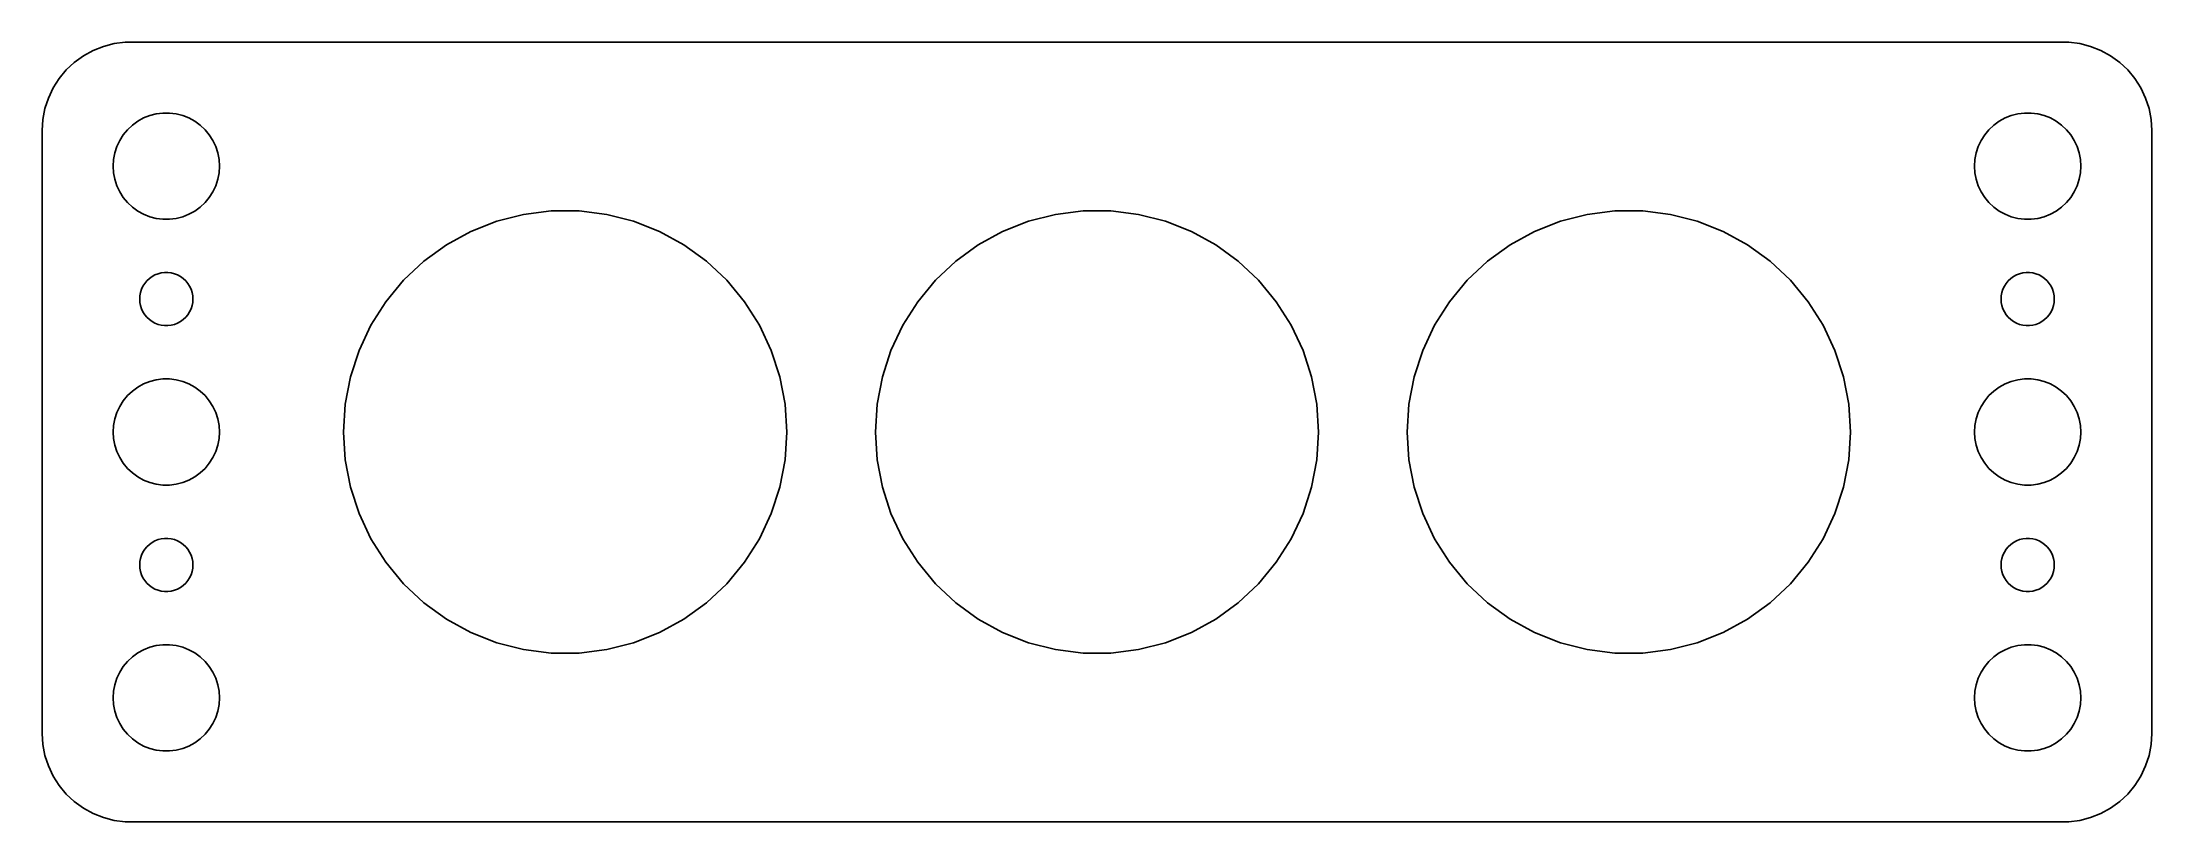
# Model space of a CAD drawing. Header units: metres. Extents: x -60 to 60, y 32 to 76.
import ezdxf

# ---------------------------------------------------------------- set-up
doc = ezdxf.new("R2010")
doc.units = ezdxf.units.M

msp = doc.modelspace()

# ---------------------------------------------------------------- linework, layer by layer
for p, q in [((-57.1791, 75.2216), (-57.6871, 74.8526)), ((-56.6289, 75.5241), (-57.1791, 75.2216)), ((-56.0451, 75.7553), (-56.6289, 75.5241)), ((-55.4369, 75.9114), (-56.0451, 75.7553)), ((-54.8139, 75.9901), (-55.4369, 75.9114)), ((54.8139, 75.9901), (-54.8139, 75.9901)), ((55.4369, 75.9114), (54.8139, 75.9901)), ((56.0451, 75.7553), (55.4369, 75.9114)), ((56.6289, 75.5241), (56.0451, 75.7553)), ((57.1791, 75.2216), (56.6289, 75.5241)), ((57.6871, 74.8526), (57.1791, 75.2216)), ((-58.5451, 73.9389), (-58.8815, 73.4088)), ((-58.1448, 74.4227), (-58.5451, 73.9389)), ((-57.6871, 74.8526), (-58.1448, 74.4227)), ((58.1448, 74.4227), (57.6871, 74.8526)), ((58.5451, 73.9389), (58.1448, 74.4227)), ((58.8815, 73.4088), (58.5451, 73.9389)), ((-59.1489, 72.8406), (-59.3429, 72.2434)), ((-58.8815, 73.4088), (-59.1489, 72.8406)), ((59.1489, 72.8406), (58.8815, 73.4088)), ((59.3429, 72.2434), (59.1489, 72.8406)), ((-59.4606, 71.6267), (-59.5, 71)), ((-59.3429, 72.2434), (-59.4606, 71.6267)), ((-54.4123, 71.3115), (-54.1075, 71.533)), ((-54.1075, 71.533), (-53.7773, 71.7145)), ((-53.7773, 71.7145), (-53.427, 71.8532)), ((-53.427, 71.8532), (-53.0621, 71.9469)), ((-53.0621, 71.9469), (-52.6884, 71.9941)), ((-52.6884, 71.9941), (-52.3116, 71.9941)), ((-52.3116, 71.9941), (-51.9379, 71.9469)), ((-51.9379, 71.9469), (-51.5729, 71.8532)), ((-51.5729, 71.8532), (-51.2227, 71.7145)), ((-51.2227, 71.7145), (-50.8925, 71.533)), ((-50.8925, 71.533), (-50.5877, 71.3115)), ((50.5877, 71.3115), (50.8925, 71.533)), ((50.8925, 71.533), (51.2227, 71.7145)), ((51.2227, 71.7145), (51.5729, 71.8532)), ((51.5729, 71.8532), (51.9379, 71.9469)), ((51.9379, 71.9469), (52.3116, 71.9941)), ((52.3116, 71.9941), (52.6884, 71.9941)), ((52.6884, 71.9941), (53.0621, 71.9469)), ((53.0621, 71.9469), (53.427, 71.8532)), ((53.427, 71.8532), (53.7773, 71.7145)), ((53.7773, 71.7145), (54.1075, 71.533)), ((54.1075, 71.533), (54.4123, 71.3115)), ((59.4606, 71.6267), (59.3429, 72.2434)), ((59.5, 71), (59.4606, 71.6267)), ((-59.5, 71), (-59.5, 37)), ((-55.2893, 70.1044), (-55.1289, 70.4453)), ((-55.1289, 70.4453), (-54.927, 70.7634)), ((-54.927, 70.7634), (-54.6869, 71.0536)), ((-54.6869, 71.0536), (-54.4123, 71.3115)), ((-50.5877, 71.3115), (-50.3131, 71.0536)), ((-50.3131, 71.0536), (-50.0729, 70.7634)), ((-50.0729, 70.7634), (-49.8711, 70.4453)), ((-49.8711, 70.4453), (-49.7107, 70.1044)), ((49.7107, 70.1044), (49.8711, 70.4453)), ((49.8711, 70.4453), (50.0729, 70.7634)), ((50.0729, 70.7634), (50.3131, 71.0536)), ((50.3131, 71.0536), (50.5877, 71.3115)), ((54.4123, 71.3115), (54.6869, 71.0536)), ((54.6869, 71.0536), (54.927, 70.7634)), ((54.927, 70.7634), (55.1289, 70.4453)), ((55.1289, 70.4453), (55.2893, 70.1044)), ((59.5, 37), (59.5, 71)), ((-55.5, 69), (-55.4763, 69.376)), ((-55.4763, 69.376), (-55.4057, 69.7461)), ((-55.4057, 69.7461), (-55.2893, 70.1044)), ((-49.7107, 70.1044), (-49.5942, 69.7461)), ((-49.5942, 69.7461), (-49.5237, 69.376)), ((-49.5237, 69.376), (-49.5, 69)), ((49.5, 69), (49.5237, 69.376)), ((49.5237, 69.376), (49.5942, 69.7461)), ((49.5942, 69.7461), (49.7107, 70.1044)), ((55.2893, 70.1044), (55.4057, 69.7461)), ((55.4057, 69.7461), (55.4763, 69.376)), ((55.4763, 69.376), (55.5, 69)), ((-55.4763, 68.624), (-55.5, 69)), ((-55.4057, 68.2539), (-55.4763, 68.624)), ((-55.2893, 67.8956), (-55.4057, 68.2539)), ((-55.1289, 67.5547), (-55.2893, 67.8956)), ((-49.7107, 67.8956), (-49.8711, 67.5547)), ((-49.5942, 68.2539), (-49.7107, 67.8956)), ((-49.5237, 68.624), (-49.5942, 68.2539)), ((-49.5, 69), (-49.5237, 68.624)), ((49.5237, 68.624), (49.5, 69)), ((49.5942, 68.2539), (49.5237, 68.624)), ((49.7107, 67.8956), (49.5942, 68.2539)), ((49.8711, 67.5547), (49.7107, 67.8956)), ((55.2893, 67.8956), (55.1289, 67.5547)), ((55.4057, 68.2539), (55.2893, 67.8956)), ((55.4763, 68.624), (55.4057, 68.2539)), ((55.5, 69), (55.4763, 68.624)), ((-54.927, 67.2366), (-55.1289, 67.5547)), ((-54.6869, 66.9464), (-54.927, 67.2366)), ((-54.4123, 66.6884), (-54.6869, 66.9464)), ((-54.1075, 66.467), (-54.4123, 66.6884)), ((-50.5877, 66.6884), (-50.8925, 66.467)), ((-50.3131, 66.9464), (-50.5877, 66.6884)), ((-50.0729, 67.2366), (-50.3131, 66.9464)), ((-49.8711, 67.5547), (-50.0729, 67.2366)), ((50.0729, 67.2366), (49.8711, 67.5547)), ((50.3131, 66.9464), (50.0729, 67.2366)), ((50.5877, 66.6884), (50.3131, 66.9464)), ((50.8925, 66.467), (50.5877, 66.6884)), ((54.4123, 66.6884), (54.1075, 66.467)), ((54.6869, 66.9464), (54.4123, 66.6884)), ((54.927, 67.2366), (54.6869, 66.9464)), ((55.1289, 67.5547), (54.927, 67.2366)), ((-53.7773, 66.2855), (-54.1075, 66.467)), ((-53.427, 66.1468), (-53.7773, 66.2855)), ((-53.0621, 66.0531), (-53.427, 66.1468)), ((-52.6884, 66.0059), (-53.0621, 66.0531)), ((-52.3116, 66.0059), (-52.6884, 66.0059)), ((-51.9379, 66.0531), (-52.3116, 66.0059)), ((-51.5729, 66.1468), (-51.9379, 66.0531)), ((-51.2227, 66.2855), (-51.5729, 66.1468)), ((-50.8925, 66.467), (-51.2227, 66.2855)), ((-35.3222, 65.3103), (-33.8627, 65.8882)), ((-33.8627, 65.8882), (-32.3423, 66.2786)), ((-32.3423, 66.2786), (-30.7849, 66.4753)), ((-30.7849, 66.4753), (-29.2151, 66.4753)), ((-29.2151, 66.4753), (-27.6577, 66.2786)), ((-27.6577, 66.2786), (-26.1373, 65.8882)), ((-26.1373, 65.8882), (-24.6777, 65.3103)), ((-5.3222, 65.3103), (-3.8627, 65.8882)), ((-3.8627, 65.8882), (-2.3422, 66.2786)), ((-2.3422, 66.2786), (-0.7849, 66.4753)), ((-0.7849, 66.4753), (0.7849, 66.4753)), ((0.7849, 66.4753), (2.3422, 66.2786)), ((2.3422, 66.2786), (3.8627, 65.8882)), ((3.8627, 65.8882), (5.3222, 65.3103)), ((24.6777, 65.3103), (26.1373, 65.8882)), ((26.1373, 65.8882), (27.6577, 66.2786)), ((27.6577, 66.2786), (29.2151, 66.4753)), ((29.2151, 66.4753), (30.7849, 66.4753)), ((30.7849, 66.4753), (32.3423, 66.2786)), ((32.3423, 66.2786), (33.8627, 65.8882)), ((33.8627, 65.8882), (35.3222, 65.3103)), ((51.2227, 66.2855), (50.8925, 66.467)), ((51.5729, 66.1468), (51.2227, 66.2855)), ((51.9379, 66.0531), (51.5729, 66.1468)), ((52.3116, 66.0059), (51.9379, 66.0531)), ((52.6884, 66.0059), (52.3116, 66.0059)), ((53.0621, 66.0531), (52.6884, 66.0059)), ((53.427, 66.1468), (53.0621, 66.0531)), ((53.7773, 66.2855), (53.427, 66.1468)), ((54.1075, 66.467), (53.7773, 66.2855)), ((-37.9678, 63.6314), (-36.6978, 64.5541)), ((-36.6978, 64.5541), (-35.3222, 65.3103)), ((-24.6777, 65.3103), (-23.3022, 64.5541)), ((-23.3022, 64.5541), (-22.0322, 63.6314)), ((-7.9678, 63.6314), (-6.6978, 64.5541)), ((-6.6978, 64.5541), (-5.3222, 65.3103)), ((5.3222, 65.3103), (6.6978, 64.5541)), ((6.6978, 64.5541), (7.9678, 63.6314)), ((22.0322, 63.6314), (23.3022, 64.5541)), ((23.3022, 64.5541), (24.6777, 65.3103)), ((35.3222, 65.3103), (36.6978, 64.5541)), ((36.6978, 64.5541), (37.9678, 63.6314)), ((-39.1121, 62.5568), (-37.9678, 63.6314)), ((-22.0322, 63.6314), (-20.8879, 62.5568)), ((-9.1121, 62.5568), (-7.9678, 63.6314)), ((7.9678, 63.6314), (9.1121, 62.5568)), ((20.8879, 62.5568), (22.0322, 63.6314)), ((37.9678, 63.6314), (39.1121, 62.5568)), ((-53.9529, 61.873), (-53.8947, 62.0522)), ((-53.8947, 62.0522), (-53.8145, 62.2226)), ((-53.8145, 62.2226), (-53.7135, 62.3817)), ((-53.7135, 62.3817), (-53.5934, 62.5268)), ((-53.5934, 62.5268), (-53.4561, 62.6558)), ((-53.4561, 62.6558), (-53.3037, 62.7665)), ((-53.3037, 62.7665), (-53.1387, 62.8572)), ((-53.1387, 62.8572), (-52.9635, 62.9266)), ((-52.9635, 62.9266), (-52.7811, 62.9734)), ((-52.7811, 62.9734), (-52.5942, 62.997)), ((-52.5942, 62.997), (-52.4058, 62.997)), ((-52.4058, 62.997), (-52.2189, 62.9734)), ((-52.2189, 62.9734), (-52.0365, 62.9266)), ((-52.0365, 62.9266), (-51.8613, 62.8572)), ((-51.8613, 62.8572), (-51.6963, 62.7665)), ((-51.6963, 62.7665), (-51.5439, 62.6558)), ((-51.5439, 62.6558), (-51.4065, 62.5268)), ((-51.4065, 62.5268), (-51.2865, 62.3817)), ((-51.2865, 62.3817), (-51.1855, 62.2226)), ((-51.1855, 62.2226), (-51.1053, 62.0522)), ((-51.1053, 62.0522), (-51.0471, 61.873)), ((-40.1127, 61.3473), (-39.1121, 62.5568)), ((-20.8879, 62.5568), (-19.8873, 61.3473)), ((-10.1127, 61.3473), (-9.1121, 62.5568)), ((9.1121, 62.5568), (10.1127, 61.3473)), ((19.8873, 61.3473), (20.8879, 62.5568)), ((39.1121, 62.5568), (40.1127, 61.3473)), ((51.0471, 61.873), (51.1053, 62.0522)), ((51.1053, 62.0522), (51.1855, 62.2226)), ((51.1855, 62.2226), (51.2865, 62.3817)), ((51.2865, 62.3817), (51.4065, 62.5268)), ((51.4065, 62.5268), (51.5439, 62.6558)), ((51.5439, 62.6558), (51.6963, 62.7665)), ((51.6963, 62.7665), (51.8613, 62.8572)), ((51.8613, 62.8572), (52.0365, 62.9266)), ((52.0365, 62.9266), (52.2189, 62.9734)), ((52.2189, 62.9734), (52.4058, 62.997)), ((52.4058, 62.997), (52.5942, 62.997)), ((52.5942, 62.997), (52.7811, 62.9734)), ((52.7811, 62.9734), (52.9635, 62.9266)), ((52.9635, 62.9266), (53.1387, 62.8572)), ((53.1387, 62.8572), (53.3037, 62.7665)), ((53.3037, 62.7665), (53.4561, 62.6558)), ((53.4561, 62.6558), (53.5934, 62.5268)), ((53.5934, 62.5268), (53.7135, 62.3817)), ((53.7135, 62.3817), (53.8145, 62.2226)), ((53.8145, 62.2226), (53.8947, 62.0522)), ((53.8947, 62.0522), (53.9529, 61.873)), ((-54, 61.5), (-53.9882, 61.688)), ((-53.9882, 61.312), (-54, 61.5)), ((-53.9882, 61.688), (-53.9529, 61.873)), ((-53.9529, 61.127), (-53.9882, 61.312)), ((-53.8947, 60.9478), (-53.9529, 61.127)), ((-53.8145, 60.7774), (-53.8947, 60.9478)), ((-53.7135, 60.6183), (-53.8145, 60.7774)), ((-51.1855, 60.7774), (-51.2865, 60.6183)), ((-51.1053, 60.9478), (-51.1855, 60.7774)), ((-51.0471, 61.127), (-51.1053, 60.9478)), ((-51.0471, 61.873), (-51.0118, 61.688)), ((-51.0118, 61.312), (-51.0471, 61.127)), ((-51.0118, 61.688), (-51, 61.5)), ((-51, 61.5), (-51.0118, 61.312)), ((-40.9538, 60.0219), (-40.1127, 61.3473)), ((-19.8873, 61.3473), (-19.0462, 60.0219)), ((-10.9538, 60.0219), (-10.1127, 61.3473)), ((10.1127, 61.3473), (10.9538, 60.0219)), ((19.0462, 60.0219), (19.8873, 61.3473)), ((40.1127, 61.3473), (40.9538, 60.0219)), ((51, 61.5), (51.0118, 61.688)), ((51.0118, 61.312), (51, 61.5)), ((51.0118, 61.688), (51.0471, 61.873)), ((51.0471, 61.127), (51.0118, 61.312)), ((51.1053, 60.9478), (51.0471, 61.127)), ((51.1855, 60.7774), (51.1053, 60.9478)), ((51.2865, 60.6183), (51.1855, 60.7774)), ((53.8145, 60.7774), (53.7135, 60.6183)), ((53.8947, 60.9478), (53.8145, 60.7774)), ((53.9529, 61.127), (53.8947, 60.9478)), ((53.9529, 61.873), (53.9882, 61.688)), ((53.9882, 61.312), (53.9529, 61.127)), ((53.9882, 61.688), (54, 61.5)), ((54, 61.5), (53.9882, 61.312)), ((-53.5934, 60.4732), (-53.7135, 60.6183)), ((-53.4561, 60.3442), (-53.5934, 60.4732)), ((-53.3037, 60.2335), (-53.4561, 60.3442)), ((-53.1387, 60.1427), (-53.3037, 60.2335)), ((-52.9635, 60.0734), (-53.1387, 60.1427)), ((-52.7811, 60.0266), (-52.9635, 60.0734)), ((-52.5942, 60.0029), (-52.7811, 60.0266)), ((-52.4058, 60.0029), (-52.5942, 60.0029)), ((-52.2189, 60.0266), (-52.4058, 60.0029)), ((-52.0365, 60.0734), (-52.2189, 60.0266)), ((-51.8613, 60.1427), (-52.0365, 60.0734)), ((-51.6963, 60.2335), (-51.8613, 60.1427)), ((-51.5439, 60.3442), (-51.6963, 60.2335)), ((-51.4065, 60.4732), (-51.5439, 60.3442)), ((-51.2865, 60.6183), (-51.4065, 60.4732)), ((-41.6222, 58.6015), (-40.9538, 60.0219)), ((-19.0462, 60.0219), (-18.3778, 58.6015)), ((-11.6222, 58.6015), (-10.9538, 60.0219)), ((10.9538, 60.0219), (11.6222, 58.6015)), ((18.3778, 58.6015), (19.0462, 60.0219)), ((40.9538, 60.0219), (41.6222, 58.6015)), ((51.4065, 60.4732), (51.2865, 60.6183)), ((51.5439, 60.3442), (51.4065, 60.4732)), ((51.6963, 60.2335), (51.5439, 60.3442)), ((51.8613, 60.1427), (51.6963, 60.2335)), ((52.0365, 60.0734), (51.8613, 60.1427)), ((52.2189, 60.0266), (52.0365, 60.0734)), ((52.4058, 60.0029), (52.2189, 60.0266)), ((52.5942, 60.0029), (52.4058, 60.0029)), ((52.7811, 60.0266), (52.5942, 60.0029)), ((52.9635, 60.0734), (52.7811, 60.0266)), ((53.1387, 60.1427), (52.9635, 60.0734)), ((53.3037, 60.2335), (53.1387, 60.1427)), ((53.4561, 60.3442), (53.3037, 60.2335)), ((53.5934, 60.4732), (53.4561, 60.3442)), ((53.7135, 60.6183), (53.5934, 60.4732)), ((-42.1073, 57.1086), (-41.6222, 58.6015)), ((-18.3778, 58.6015), (-17.8927, 57.1086)), ((-12.1073, 57.1086), (-11.6222, 58.6015)), ((11.6222, 58.6015), (12.1073, 57.1086)), ((17.8927, 57.1086), (18.3778, 58.6015)), ((41.6222, 58.6015), (42.1073, 57.1086)), ((-54.927, 55.7634), (-54.6869, 56.0536)), ((-54.6869, 56.0536), (-54.4123, 56.3115)), ((-54.4123, 56.3115), (-54.1075, 56.533)), ((-54.1075, 56.533), (-53.7773, 56.7145)), ((-53.7773, 56.7145), (-53.427, 56.8532)), ((-53.427, 56.8532), (-53.0621, 56.9469)), ((-53.0621, 56.9469), (-52.6884, 56.9941)), ((-52.6884, 56.9941), (-52.3116, 56.9941)), ((-52.3116, 56.9941), (-51.9379, 56.9469)), ((-51.9379, 56.9469), (-51.5729, 56.8532)), ((-51.5729, 56.8532), (-51.2227, 56.7145)), ((-51.2227, 56.7145), (-50.8925, 56.533)), ((-50.8925, 56.533), (-50.5877, 56.3115)), ((-50.5877, 56.3115), (-50.3131, 56.0536)), ((-50.3131, 56.0536), (-50.0729, 55.7634)), ((-42.4014, 55.5667), (-42.1073, 57.1086)), ((-17.8927, 57.1086), (-17.5986, 55.5667)), ((-12.4014, 55.5667), (-12.1073, 57.1086)), ((12.1073, 57.1086), (12.4014, 55.5667)), ((17.5986, 55.5667), (17.8927, 57.1086)), ((42.1073, 57.1086), (42.4014, 55.5667)), ((50.0729, 55.7634), (50.3131, 56.0536)), ((50.3131, 56.0536), (50.5877, 56.3115)), ((50.5877, 56.3115), (50.8925, 56.533)), ((50.8925, 56.533), (51.2227, 56.7145)), ((51.2227, 56.7145), (51.5729, 56.8532)), ((51.5729, 56.8532), (51.9379, 56.9469)), ((51.9379, 56.9469), (52.3116, 56.9941)), ((52.3116, 56.9941), (52.6884, 56.9941)), ((52.6884, 56.9941), (53.0621, 56.9469)), ((53.0621, 56.9469), (53.427, 56.8532)), ((53.427, 56.8532), (53.7773, 56.7145)), ((53.7773, 56.7145), (54.1075, 56.533)), ((54.1075, 56.533), (54.4123, 56.3115)), ((54.4123, 56.3115), (54.6869, 56.0536)), ((54.6869, 56.0536), (54.927, 55.7634)), ((-55.4763, 54.376), (-55.4057, 54.7461)), ((-55.4057, 54.7461), (-55.2893, 55.1044)), ((-55.2893, 55.1044), (-55.1289, 55.4453)), ((-55.1289, 55.4453), (-54.927, 55.7634)), ((-50.0729, 55.7634), (-49.8711, 55.4453)), ((-49.8711, 55.4453), (-49.7107, 55.1044)), ((-49.7107, 55.1044), (-49.5942, 54.7461)), ((-49.5942, 54.7461), (-49.5237, 54.376)), ((-42.5, 54), (-42.4014, 55.5667)), ((-17.5986, 55.5667), (-17.5, 54)), ((-12.5, 54), (-12.4014, 55.5667)), ((12.4014, 55.5667), (12.5, 54)), ((17.5, 54), (17.5986, 55.5667)), ((42.4014, 55.5667), (42.5, 54)), ((49.5237, 54.376), (49.5942, 54.7461)), ((49.5942, 54.7461), (49.7107, 55.1044)), ((49.7107, 55.1044), (49.8711, 55.4453)), ((49.8711, 55.4453), (50.0729, 55.7634)), ((54.927, 55.7634), (55.1289, 55.4453)), ((55.1289, 55.4453), (55.2893, 55.1044)), ((55.2893, 55.1044), (55.4057, 54.7461)), ((55.4057, 54.7461), (55.4763, 54.376)), ((-55.5, 54), (-55.4763, 54.376)), ((-55.4763, 53.624), (-55.5, 54)), ((-55.4057, 53.2539), (-55.4763, 53.624)), ((-49.5237, 53.624), (-49.5942, 53.2539)), ((-49.5237, 54.376), (-49.5, 54)), ((-49.5, 54), (-49.5237, 53.624)), ((-42.4014, 52.4333), (-42.5, 54)), ((-17.5, 54), (-17.5986, 52.4333)), ((-12.4014, 52.4333), (-12.5, 54)), ((12.5, 54), (12.4014, 52.4333)), ((17.5986, 52.4333), (17.5, 54)), ((42.5, 54), (42.4014, 52.4333)), ((49.5, 54), (49.5237, 54.376)), ((49.5237, 53.624), (49.5, 54)), ((49.5942, 53.2539), (49.5237, 53.624)), ((55.4763, 53.624), (55.4057, 53.2539)), ((55.4763, 54.376), (55.5, 54)), ((55.5, 54), (55.4763, 53.624)), ((-55.2893, 52.8956), (-55.4057, 53.2539)), ((-55.1289, 52.5547), (-55.2893, 52.8956)), ((-54.927, 52.2366), (-55.1289, 52.5547)), ((-49.8711, 52.5547), (-50.0729, 52.2366)), ((-49.7107, 52.8956), (-49.8711, 52.5547)), ((-49.5942, 53.2539), (-49.7107, 52.8956)), ((-42.1073, 50.8914), (-42.4014, 52.4333)), ((-17.5986, 52.4333), (-17.8927, 50.8914)), ((-12.1073, 50.8914), (-12.4014, 52.4333)), ((12.4014, 52.4333), (12.1073, 50.8914)), ((17.8927, 50.8914), (17.5986, 52.4333)), ((42.4014, 52.4333), (42.1073, 50.8914)), ((49.7107, 52.8956), (49.5942, 53.2539)), ((49.8711, 52.5547), (49.7107, 52.8956)), ((50.0729, 52.2366), (49.8711, 52.5547)), ((55.1289, 52.5547), (54.927, 52.2366)), ((55.2893, 52.8956), (55.1289, 52.5547)), ((55.4057, 53.2539), (55.2893, 52.8956)), ((-54.6869, 51.9464), (-54.927, 52.2366)), ((-54.4123, 51.6885), (-54.6869, 51.9464)), ((-54.1075, 51.467), (-54.4123, 51.6885)), ((-53.7773, 51.2855), (-54.1075, 51.467)), ((-53.427, 51.1468), (-53.7773, 51.2855)), ((-51.2227, 51.2855), (-51.5729, 51.1468)), ((-50.8925, 51.467), (-51.2227, 51.2855)), ((-50.5877, 51.6885), (-50.8925, 51.467)), ((-50.3131, 51.9464), (-50.5877, 51.6885)), ((-50.0729, 52.2366), (-50.3131, 51.9464)), ((50.3131, 51.9464), (50.0729, 52.2366)), ((50.5877, 51.6885), (50.3131, 51.9464)), ((50.8925, 51.467), (50.5877, 51.6885)), ((51.2227, 51.2855), (50.8925, 51.467)), ((51.5729, 51.1468), (51.2227, 51.2855)), ((53.7773, 51.2855), (53.427, 51.1468)), ((54.1075, 51.467), (53.7773, 51.2855)), ((54.4123, 51.6885), (54.1075, 51.467)), ((54.6869, 51.9464), (54.4123, 51.6885)), ((54.927, 52.2366), (54.6869, 51.9464)), ((-53.0621, 51.0531), (-53.427, 51.1468)), ((-52.6884, 51.0059), (-53.0621, 51.0531)), ((-52.3116, 51.0059), (-52.6884, 51.0059)), ((-51.9379, 51.0531), (-52.3116, 51.0059)), ((-51.5729, 51.1468), (-51.9379, 51.0531)), ((-41.6222, 49.3985), (-42.1073, 50.8914)), ((-17.8927, 50.8914), (-18.3778, 49.3985)), ((-11.6222, 49.3985), (-12.1073, 50.8914)), ((12.1073, 50.8914), (11.6222, 49.3985)), ((18.3778, 49.3985), (17.8927, 50.8914)), ((42.1073, 50.8914), (41.6222, 49.3985)), ((51.9379, 51.0531), (51.5729, 51.1468)), ((52.3116, 51.0059), (51.9379, 51.0531)), ((52.6884, 51.0059), (52.3116, 51.0059)), ((53.0621, 51.0531), (52.6884, 51.0059)), ((53.427, 51.1468), (53.0621, 51.0531)), ((-40.9538, 47.9781), (-41.6222, 49.3985)), ((-18.3778, 49.3985), (-19.0462, 47.9781)), ((-10.9538, 47.9781), (-11.6222, 49.3985)), ((11.6222, 49.3985), (10.9538, 47.9781)), ((19.0462, 47.9781), (18.3778, 49.3985)), ((41.6222, 49.3985), (40.9538, 47.9781)), ((-53.5934, 47.5268), (-53.4561, 47.6558)), ((-53.4561, 47.6558), (-53.3037, 47.7665)), ((-53.3037, 47.7665), (-53.1387, 47.8573)), ((-53.1387, 47.8573), (-52.9635, 47.9266)), ((-52.9635, 47.9266), (-52.7811, 47.9734)), ((-52.7811, 47.9734), (-52.5942, 47.9971)), ((-52.5942, 47.9971), (-52.4058, 47.9971)), ((-52.4058, 47.9971), (-52.2189, 47.9734)), ((-52.2189, 47.9734), (-52.0365, 47.9266)), ((-52.0365, 47.9266), (-51.8613, 47.8573)), ((-51.8613, 47.8573), (-51.6963, 47.7665)), ((-51.6963, 47.7665), (-51.5439, 47.6558)), ((-51.5439, 47.6558), (-51.4065, 47.5268)), ((-40.1127, 46.6527), (-40.9538, 47.9781)), ((-19.0462, 47.9781), (-19.8873, 46.6527)), ((-10.1127, 46.6527), (-10.9538, 47.9781)), ((10.9538, 47.9781), (10.1127, 46.6527)), ((19.8873, 46.6527), (19.0462, 47.9781)), ((40.9538, 47.9781), (40.1127, 46.6527)), ((51.4065, 47.5268), (51.5439, 47.6558)), ((51.5439, 47.6558), (51.6963, 47.7665)), ((51.6963, 47.7665), (51.8613, 47.8573)), ((51.8613, 47.8573), (52.0365, 47.9266)), ((52.0365, 47.9266), (52.2189, 47.9734)), ((52.2189, 47.9734), (52.4058, 47.9971)), ((52.4058, 47.9971), (52.5942, 47.9971)), ((52.5942, 47.9971), (52.7811, 47.9734)), ((52.7811, 47.9734), (52.9635, 47.9266)), ((52.9635, 47.9266), (53.1387, 47.8573)), ((53.1387, 47.8573), (53.3037, 47.7665)), ((53.3037, 47.7665), (53.4561, 47.6558)), ((53.4561, 47.6558), (53.5934, 47.5268)), ((-54, 46.5), (-53.9882, 46.688)), ((-53.9882, 46.312), (-54, 46.5)), ((-53.9882, 46.688), (-53.9529, 46.873)), ((-53.9529, 46.873), (-53.8947, 47.0522)), ((-53.8947, 47.0522), (-53.8145, 47.2226)), ((-53.8145, 47.2226), (-53.7135, 47.3817)), ((-53.7135, 47.3817), (-53.5934, 47.5268)), ((-51.4065, 47.5268), (-51.2865, 47.3817)), ((-51.2865, 47.3817), (-51.1855, 47.2226)), ((-51.1855, 47.2226), (-51.1053, 47.0522)), ((-51.1053, 47.0522), (-51.0471, 46.873)), ((-51.0471, 46.873), (-51.0118, 46.688)), ((-51.0118, 46.688), (-51, 46.5)), ((-51, 46.5), (-51.0118, 46.312)), ((-39.1121, 45.4432), (-40.1127, 46.6527)), ((-19.8873, 46.6527), (-20.8879, 45.4432)), ((-9.1121, 45.4432), (-10.1127, 46.6527)), ((10.1127, 46.6527), (9.1121, 45.4432)), ((20.8879, 45.4432), (19.8873, 46.6527)), ((40.1127, 46.6527), (39.1121, 45.4432)), ((51, 46.5), (51.0118, 46.688)), ((51.0118, 46.312), (51, 46.5)), ((51.0118, 46.688), (51.0471, 46.873)), ((51.0471, 46.873), (51.1053, 47.0522)), ((51.1053, 47.0522), (51.1855, 47.2226)), ((51.1855, 47.2226), (51.2865, 47.3817)), ((51.2865, 47.3817), (51.4065, 47.5268)), ((53.5934, 47.5268), (53.7135, 47.3817)), ((53.7135, 47.3817), (53.8145, 47.2226)), ((53.8145, 47.2226), (53.8947, 47.0522)), ((53.8947, 47.0522), (53.9529, 46.873)), ((53.9529, 46.873), (53.9882, 46.688)), ((53.9882, 46.688), (54, 46.5)), ((54, 46.5), (53.9882, 46.312)), ((-53.9529, 46.127), (-53.9882, 46.312)), ((-53.8947, 45.9478), (-53.9529, 46.127)), ((-53.8145, 45.7774), (-53.8947, 45.9478)), ((-53.7135, 45.6183), (-53.8145, 45.7774)), ((-53.5934, 45.4732), (-53.7135, 45.6183)), ((-53.4561, 45.3442), (-53.5934, 45.4732)), ((-53.3037, 45.2335), (-53.4561, 45.3442)), ((-53.1387, 45.1428), (-53.3037, 45.2335)), ((-51.6963, 45.2335), (-51.8613, 45.1428)), ((-51.5439, 45.3442), (-51.6963, 45.2335)), ((-51.4065, 45.4732), (-51.5439, 45.3442)), ((-51.2865, 45.6183), (-51.4065, 45.4732)), ((-51.1855, 45.7774), (-51.2865, 45.6183)), ((-51.1053, 45.9478), (-51.1855, 45.7774)), ((-51.0471, 46.127), (-51.1053, 45.9478)), ((-51.0118, 46.312), (-51.0471, 46.127)), ((-37.9678, 44.3686), (-39.1121, 45.4432)), ((-20.8879, 45.4432), (-22.0322, 44.3686)), ((-7.9678, 44.3686), (-9.1121, 45.4432)), ((9.1121, 45.4432), (7.9678, 44.3686)), ((22.0322, 44.3686), (20.8879, 45.4432)), ((39.1121, 45.4432), (37.9678, 44.3686)), ((51.0471, 46.127), (51.0118, 46.312)), ((51.1053, 45.9478), (51.0471, 46.127)), ((51.1855, 45.7774), (51.1053, 45.9478)), ((51.2865, 45.6183), (51.1855, 45.7774)), ((51.4065, 45.4732), (51.2865, 45.6183)), ((51.5439, 45.3442), (51.4065, 45.4732)), ((51.6963, 45.2335), (51.5439, 45.3442)), ((51.8613, 45.1428), (51.6963, 45.2335)), ((53.3037, 45.2335), (53.1387, 45.1428)), ((53.4561, 45.3442), (53.3037, 45.2335)), ((53.5934, 45.4732), (53.4561, 45.3442)), ((53.7135, 45.6183), (53.5934, 45.4732)), ((53.8145, 45.7774), (53.7135, 45.6183)), ((53.8947, 45.9478), (53.8145, 45.7774)), ((53.9529, 46.127), (53.8947, 45.9478)), ((53.9882, 46.312), (53.9529, 46.127)), ((-52.9635, 45.0734), (-53.1387, 45.1428)), ((-52.7811, 45.0266), (-52.9635, 45.0734)), ((-52.5942, 45.003), (-52.7811, 45.0266)), ((-52.4058, 45.003), (-52.5942, 45.003)), ((-52.2189, 45.0266), (-52.4058, 45.003)), ((-52.0365, 45.0734), (-52.2189, 45.0266)), ((-51.8613, 45.1428), (-52.0365, 45.0734)), ((-36.6978, 43.4459), (-37.9678, 44.3686)), ((-22.0322, 44.3686), (-23.3022, 43.4459)), ((-6.6978, 43.4459), (-7.9678, 44.3686)), ((7.9678, 44.3686), (6.6978, 43.4459)), ((23.3022, 43.4459), (22.0322, 44.3686)), ((37.9678, 44.3686), (36.6978, 43.4459)), ((52.0365, 45.0734), (51.8613, 45.1428)), ((52.2189, 45.0266), (52.0365, 45.0734)), ((52.4058, 45.003), (52.2189, 45.0266)), ((52.5942, 45.003), (52.4058, 45.003)), ((52.7811, 45.0266), (52.5942, 45.003)), ((52.9635, 45.0734), (52.7811, 45.0266)), ((53.1387, 45.1428), (52.9635, 45.0734)), ((-35.3222, 42.6897), (-36.6978, 43.4459)), ((-23.3022, 43.4459), (-24.6777, 42.6897)), ((-5.3222, 42.6897), (-6.6978, 43.4459)), ((6.6978, 43.4459), (5.3222, 42.6897)), ((24.6777, 42.6897), (23.3022, 43.4459)), ((36.6978, 43.4459), (35.3222, 42.6897)), ((-54.1075, 41.533), (-53.7773, 41.7145)), ((-53.7773, 41.7145), (-53.427, 41.8532)), ((-53.427, 41.8532), (-53.0621, 41.9469)), ((-53.0621, 41.9469), (-52.6884, 41.9941)), ((-52.6884, 41.9941), (-52.3116, 41.9941)), ((-52.3116, 41.9941), (-51.9379, 41.9469)), ((-51.9379, 41.9469), (-51.5729, 41.8532)), ((-51.5729, 41.8532), (-51.2227, 41.7145)), ((-51.2227, 41.7145), (-50.8925, 41.533)), ((-33.8627, 42.1118), (-35.3222, 42.6897)), ((-32.3423, 41.7214), (-33.8627, 42.1118)), ((-30.7849, 41.5247), (-32.3423, 41.7214)), ((-27.6577, 41.7214), (-29.2151, 41.5247)), ((-26.1373, 42.1118), (-27.6577, 41.7214)), ((-24.6777, 42.6897), (-26.1373, 42.1118)), ((-3.8627, 42.1118), (-5.3222, 42.6897)), ((-2.3422, 41.7214), (-3.8627, 42.1118)), ((-0.7849, 41.5247), (-2.3422, 41.7214)), ((2.3422, 41.7214), (0.7849, 41.5247)), ((3.8627, 42.1118), (2.3422, 41.7214)), ((5.3222, 42.6897), (3.8627, 42.1118)), ((26.1373, 42.1118), (24.6777, 42.6897)), ((27.6577, 41.7214), (26.1373, 42.1118)), ((29.2151, 41.5247), (27.6577, 41.7214)), ((32.3423, 41.7214), (30.7849, 41.5247)), ((33.8627, 42.1118), (32.3423, 41.7214)), ((35.3222, 42.6897), (33.8627, 42.1118)), ((50.8925, 41.533), (51.2227, 41.7145)), ((51.2227, 41.7145), (51.5729, 41.8532)), ((51.5729, 41.8532), (51.9379, 41.9469)), ((51.9379, 41.9469), (52.3116, 41.9941)), ((52.3116, 41.9941), (52.6884, 41.9941)), ((52.6884, 41.9941), (53.0621, 41.9469)), ((53.0621, 41.9469), (53.427, 41.8532)), ((53.427, 41.8532), (53.7773, 41.7145)), ((53.7773, 41.7145), (54.1075, 41.533)), ((-55.1289, 40.4453), (-54.927, 40.7634)), ((-54.927, 40.7634), (-54.6869, 41.0536)), ((-54.6869, 41.0536), (-54.4123, 41.3116)), ((-54.4123, 41.3116), (-54.1075, 41.533)), ((-50.8925, 41.533), (-50.5877, 41.3116)), ((-50.5877, 41.3116), (-50.3131, 41.0536)), ((-50.3131, 41.0536), (-50.0729, 40.7634)), ((-50.0729, 40.7634), (-49.8711, 40.4453)), ((-29.2151, 41.5247), (-30.7849, 41.5247)), ((0.7849, 41.5247), (-0.7849, 41.5247)), ((30.7849, 41.5247), (29.2151, 41.5247)), ((49.8711, 40.4453), (50.0729, 40.7634)), ((50.0729, 40.7634), (50.3131, 41.0536)), ((50.3131, 41.0536), (50.5877, 41.3116)), ((50.5877, 41.3116), (50.8925, 41.533)), ((54.1075, 41.533), (54.4123, 41.3116)), ((54.4123, 41.3116), (54.6869, 41.0536)), ((54.6869, 41.0536), (54.927, 40.7634)), ((54.927, 40.7634), (55.1289, 40.4453)), ((-55.5, 39), (-55.4763, 39.376)), ((-55.4763, 39.376), (-55.4057, 39.7461)), ((-55.4057, 39.7461), (-55.2893, 40.1044)), ((-55.2893, 40.1044), (-55.1289, 40.4453)), ((-49.8711, 40.4453), (-49.7107, 40.1044)), ((-49.7107, 40.1044), (-49.5942, 39.7461)), ((-49.5942, 39.7461), (-49.5237, 39.376)), ((-49.5237, 39.376), (-49.5, 39)), ((49.5, 39), (49.5237, 39.376)), ((49.5237, 39.376), (49.5942, 39.7461)), ((49.5942, 39.7461), (49.7107, 40.1044)), ((49.7107, 40.1044), (49.8711, 40.4453)), ((55.1289, 40.4453), (55.2893, 40.1044)), ((55.2893, 40.1044), (55.4057, 39.7461)), ((55.4057, 39.7461), (55.4763, 39.376)), ((55.4763, 39.376), (55.5, 39)), ((-55.4763, 38.624), (-55.5, 39)), ((-55.4057, 38.2539), (-55.4763, 38.624)), ((-55.2893, 37.8956), (-55.4057, 38.2539)), ((-49.5942, 38.2539), (-49.7107, 37.8956)), ((-49.5237, 38.624), (-49.5942, 38.2539)), ((-49.5, 39), (-49.5237, 38.624)), ((49.5237, 38.624), (49.5, 39)), ((49.5942, 38.2539), (49.5237, 38.624)), ((49.7107, 37.8956), (49.5942, 38.2539)), ((55.4057, 38.2539), (55.2893, 37.8956)), ((55.4763, 38.624), (55.4057, 38.2539)), ((55.5, 39), (55.4763, 38.624)), ((-59.5, 37), (-59.4606, 36.3733)), ((-55.1289, 37.5547), (-55.2893, 37.8956)), ((-54.927, 37.2366), (-55.1289, 37.5547)), ((-54.6869, 36.9464), (-54.927, 37.2366)), ((-54.4123, 36.6885), (-54.6869, 36.9464)), ((-50.3131, 36.9464), (-50.5877, 36.6885)), ((-50.0729, 37.2366), (-50.3131, 36.9464)), ((-49.8711, 37.5547), (-50.0729, 37.2366)), ((-49.7107, 37.8956), (-49.8711, 37.5547)), ((49.8711, 37.5547), (49.7107, 37.8956)), ((50.0729, 37.2366), (49.8711, 37.5547)), ((50.3131, 36.9464), (50.0729, 37.2366)), ((50.5877, 36.6885), (50.3131, 36.9464)), ((54.6869, 36.9464), (54.4123, 36.6885)), ((54.927, 37.2366), (54.6869, 36.9464)), ((55.1289, 37.5547), (54.927, 37.2366)), ((55.2893, 37.8956), (55.1289, 37.5547)), ((59.4606, 36.3733), (59.5, 37)), ((-59.4606, 36.3733), (-59.3429, 35.7566)), ((-59.3429, 35.7566), (-59.1489, 35.1594)), ((-54.1075, 36.467), (-54.4123, 36.6885)), ((-53.7773, 36.2855), (-54.1075, 36.467)), ((-53.427, 36.1468), (-53.7773, 36.2855)), ((-53.0621, 36.0531), (-53.427, 36.1468)), ((-52.6884, 36.0059), (-53.0621, 36.0531)), ((-52.3116, 36.0059), (-52.6884, 36.0059)), ((-51.9379, 36.0531), (-52.3116, 36.0059)), ((-51.5729, 36.1468), (-51.9379, 36.0531)), ((-51.2227, 36.2855), (-51.5729, 36.1468)), ((-50.8925, 36.467), (-51.2227, 36.2855)), ((-50.5877, 36.6885), (-50.8925, 36.467)), ((50.8925, 36.467), (50.5877, 36.6885)), ((51.2227, 36.2855), (50.8925, 36.467)), ((51.5729, 36.1468), (51.2227, 36.2855)), ((51.9379, 36.0531), (51.5729, 36.1468)), ((52.3116, 36.0059), (51.9379, 36.0531)), ((52.6884, 36.0059), (52.3116, 36.0059)), ((53.0621, 36.0531), (52.6884, 36.0059)), ((53.427, 36.1468), (53.0621, 36.0531)), ((53.7773, 36.2855), (53.427, 36.1468)), ((54.1075, 36.467), (53.7773, 36.2855)), ((54.4123, 36.6885), (54.1075, 36.467)), ((59.1489, 35.1594), (59.3429, 35.7566)), ((59.3429, 35.7566), (59.4606, 36.3733)), ((-59.1489, 35.1594), (-58.8815, 34.5912)), ((-58.8815, 34.5912), (-58.5451, 34.0611)), ((58.5451, 34.0611), (58.8815, 34.5912)), ((58.8815, 34.5912), (59.1489, 35.1594)), ((-58.5451, 34.0611), (-58.1448, 33.5773)), ((-58.1448, 33.5773), (-57.6871, 33.1474)), ((57.6871, 33.1474), (58.1448, 33.5773)), ((58.1448, 33.5773), (58.5451, 34.0611)), ((-57.6871, 33.1474), (-57.1791, 32.7784)), ((-57.1791, 32.7784), (-56.6289, 32.4759)), ((-56.6289, 32.4759), (-56.0451, 32.2447)), ((-56.0451, 32.2447), (-55.4369, 32.0886)), ((55.4369, 32.0886), (56.0451, 32.2447)), ((56.0451, 32.2447), (56.6289, 32.4759)), ((56.6289, 32.4759), (57.1791, 32.7784)), ((57.1791, 32.7784), (57.6871, 33.1474)), ((-55.4369, 32.0886), (-54.8139, 32.0099)), ((-54.8139, 32.0099), (54.8139, 32.0099)), ((54.8139, 32.0099), (55.4369, 32.0886))]:
    msp.add_line(p, q)

doc.saveas('drawing.dxf')
